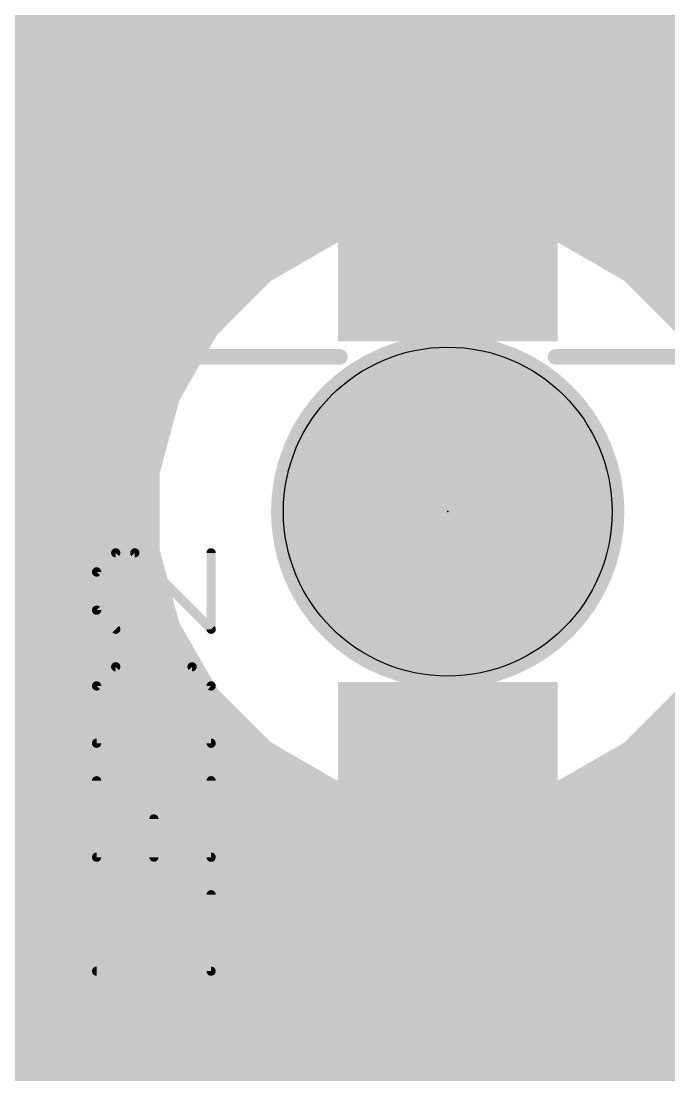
# Model space of a CAD drawing. Extents: x -0.2 to 42.2, y -0.3 to 59.1.
# Drawn here: x 16.82 to 22.14, y 29.67 to 38.32 of the extents above; entities that cross this region are included whole.
import ezdxf

# ---------------------------------------------------------------- set-up
doc = ezdxf.new("R2010")
doc.units = 0
for name, color, linetype in [('1', 22, 'CONTINUOUS'), ('16', 175, 'CONTINUOUS'), ('18', 82, 'CONTINUOUS'), ('20', 7, 'CONTINUOUS'), ('21', 253, 'CONTINUOUS'), ('23', 7, 'CONTINUOUS'), ('25', 253, 'CONTINUOUS'), ('29', 253, 'CONTINUOUS'), ('30', 253, 'CONTINUOUS')]:
    doc.layers.add(name, color=color, linetype=linetype)

# ---------------------------------------------------------------- blocks, each defined once
blk = doc.blocks.new('RECT')
blk.add_solid([(-0.5, -0.5), (0.5, -0.5), (-0.5, 0.5), (0.5, 0.5)])
blk = doc.blocks.new('ROUNDV')
at = {"const_width": 0.5}
blk.add_lwpolyline([(0, -0.25, 1), (0, 0.25, 1), (0, -0.25)], format="xyb", dxfattribs=at)

msp = doc.modelspace()

# ---------------------------------------------------------------- linework, layer by layer
at = {"layer": '1', "const_width": 0.4064}
for points in [[(13.3096, 38.2016), (29.5163, 38.2016)], [(13.6695, 37.7952), (19.3074, 37.7952)], [(19.3435, 37.816), (19.2393, 37.7559)], [(19.4598, 37.8472), (19.3435, 37.816)], [(20.1232, 37.8472), (19.4598, 37.8472)], [(20.1232, 36.8592), (20.1232, 37.8472)], [(20.1232, 37.7952), (20.5168, 37.7952)], [(21.1802, 37.8472), (20.5168, 37.8472)], [(20.5168, 37.8472), (20.5168, 36.8592)], [(21.2965, 37.816), (21.1802, 37.8472)], [(21.4007, 37.7559), (21.2965, 37.816)], [(21.3326, 37.7952), (26.9274, 37.7952)], [(19.2393, 37.7559), (19.1541, 37.6707)], [(21.4859, 37.6707), (21.4007, 37.7559)], [(19.1541, 37.6707), (19.094, 37.5665)], [(21.546, 37.5665), (21.4859, 37.6707)], [(19.094, 37.5665), (19.0628, 37.4502)], [(21.5772, 37.4502), (21.546, 37.5665)], [(19.0628, 37.4502), (19.0628, 36.7868)], [(21.5772, 36.7868), (21.5772, 37.4502)], [(13.9064, 37.3888), (19.0628, 37.3888)], [(20.1232, 37.3888), (20.5168, 37.3888)], [(21.5772, 37.3888), (26.6828, 37.3888)], [(13.9064, 36.9824), (19.0628, 36.9824)], [(20.1232, 36.9824), (20.5168, 36.9824)], [(21.5772, 36.9824), (26.6828, 36.9824)], [(20.5168, 36.8592), (20.1232, 36.8592)], [(19.0628, 36.7868), (19.7116, 36.7868)], [(19.7116, 36.7868), (19.3283, 36.6841)], [(21.3117, 36.6841), (20.9284, 36.7868)], [(20.9284, 36.7868), (21.5772, 36.7868)], [(19.3283, 36.6841), (18.7425, 36.3459)], [(21.8975, 36.3459), (21.3117, 36.6841)], [(13.9064, 36.576), (19.1411, 36.576)], [(21.4989, 36.576), (26.7611, 36.576)], [(18.7425, 36.3459), (18.2641, 35.8675)], [(22.3759, 35.8675), (21.8975, 36.3459)], [(14.4538, 36.1696), (18.5662, 36.1696)], [(22.0738, 36.1696), (26.1862, 36.1696)], [(18.2641, 35.8675), (17.9259, 35.2817)], [(14.8161, 35.7632), (18.2039, 35.7632)], [(15.0507, 35.3568), (17.9693, 35.3568)], [(17.9259, 35.2817), (17.7508, 34.6282)], [(15.1829, 34.9504), (17.8371, 34.9504)], [(17.7508, 34.6282), (17.7508, 33.9518)], [(15.2692, 34.544), (17.7508, 34.544)], [(15.2692, 34.1376), (17.7508, 34.1376)], [(17.7508, 33.9518), (17.9259, 33.2983)], [(15.2101, 33.7312), (17.8099, 33.7312)], [(15.1012, 33.3248), (17.9188, 33.3248)], [(17.9259, 33.2983), (18.2641, 32.7125)], [(14.8748, 32.9184), (18.1452, 32.9184)], [(18.2641, 32.7125), (18.7425, 32.2341)], [(21.8975, 32.2341), (22.3759, 32.7125)], [(14.5554, 32.512), (18.4646, 32.512)], [(22.1754, 32.512), (26.0846, 32.512)], [(18.7425, 32.2341), (19.1136, 32.0199)], [(21.5264, 32.0199), (21.8975, 32.2341)], [(14.0549, 32.1056), (18.9651, 32.1056)], [(21.6749, 32.1056), (26.5851, 32.1056)], [(19.1136, 32.0199), (19.1136, 31.0217)], [(20.32, 31.99), (20.32, 29.21)], [(21.5264, 31.0217), (21.5264, 32.0199)], [(13.9064, 31.6992), (19.1136, 31.6992)], [(21.5264, 31.6992), (26.7336, 31.6992)], [(13.9064, 31.2928), (19.1136, 31.2928)], [(21.5264, 31.2928), (26.7336, 31.2928)], [(19.1136, 31.0217), (19.3517, 30.7836)], [(21.2883, 30.7836), (21.5264, 31.0217)], [(15.9497, 30.8864), (19.2489, 30.8864)], [(21.3911, 30.8864), (26.8689, 30.8864)], [(19.3517, 30.7836), (19.7104, 30.7836)], [(19.7104, 30.7836), (19.7104, 29.0887)], [(20.9296, 29.4625), (20.9296, 30.7836)], [(20.9296, 30.7836), (21.2883, 30.7836)], [(16.3561, 30.48), (19.7104, 30.48)], [(20.9296, 30.48), (27.7129, 30.48)], [(16.6116, 30.0736), (19.7104, 30.0736)], [(20.9296, 30.0736), (28.1193, 30.0736)], [(16.6116, 29.6672), (19.7104, 29.6672)], [(20.9296, 29.6672), (33.6057, 29.6672)]]:
    msp.add_lwpolyline(points, dxfattribs=at)
at = {"layer": '1', "const_width": 0.2032}
for points in [[(19.3172, 37.9142, 1), (19.3698, 37.7179)], [(19.3943, 37.7281, 1), (19.2927, 37.904)], [(19.3074, 37.6936, 1), (19.3074, 37.8968)], [(19.4598, 37.9488, 1), (19.4598, 37.7456)], [(19.4861, 37.7491, 1), (19.4335, 37.9453)], [(20.2248, 37.8472, 1), (20.0216, 37.8472)], [(20.1232, 37.8968, 1), (20.1232, 37.6936)], [(20.1232, 37.7456, 1), (20.1232, 37.9488)], [(20.5168, 37.9488, 1), (20.5168, 37.7456)], [(20.6184, 37.8472, 1), (20.4152, 37.8472)], [(20.5168, 37.6936, 1), (20.5168, 37.8968)], [(21.2065, 37.9453, 1), (21.1539, 37.7491)], [(21.1802, 37.7456, 1), (21.1802, 37.9488)], [(21.3473, 37.904, 1), (21.2457, 37.7281)], [(21.3326, 37.8968, 1), (21.3326, 37.6936)], [(21.2702, 37.7179, 1), (21.3228, 37.9142)], [(19.1885, 37.8438, 1), (19.2901, 37.6679)], [(19.3111, 37.684, 1), (19.1674, 37.8277)], [(21.4726, 37.8277, 1), (21.3289, 37.684)], [(21.3499, 37.6679, 1), (21.4515, 37.8438)], [(19.0823, 37.7426, 1), (19.226, 37.5989)], [(19.2421, 37.6199, 1), (19.0662, 37.7215)], [(21.5738, 37.7215, 1), (21.3979, 37.6199)], [(21.414, 37.5989, 1), (21.5577, 37.7426)], [(19.006, 37.6173, 1), (19.1819, 37.5157)], [(19.1921, 37.5402, 1), (18.9958, 37.5928)], [(21.6442, 37.5928, 1), (21.4479, 37.5402)], [(21.4581, 37.5157, 1), (21.634, 37.6173)], [(19.1644, 37.4502, 1), (18.9612, 37.4502)], [(21.6788, 37.4502, 1), (21.4756, 37.4502)], [(18.9647, 37.4765, 1), (19.1609, 37.4239)], [(19.0628, 37.2872, 1), (19.0628, 37.4904)], [(20.1232, 37.4904, 1), (20.1232, 37.2872)], [(20.5168, 37.2872, 1), (20.5168, 37.4904)], [(21.5772, 37.4904, 1), (21.5772, 37.2872)], [(21.4791, 37.4239, 1), (21.6753, 37.4765)], [(19.0628, 36.8808, 1), (19.0628, 37.084)], [(20.1232, 37.084, 1), (20.1232, 36.8808)], [(20.5168, 36.8808, 1), (20.5168, 37.084)], [(21.5772, 37.084, 1), (21.5772, 36.8808)], [(20.1232, 36.9608, 1), (20.1232, 36.7576)], [(20.5168, 36.7576, 1), (20.5168, 36.9608)], [(19.0628, 36.8884, 1), (19.0628, 36.6852)], [(19.7379, 36.6887, 1), (19.6853, 36.8849)], [(19.7116, 36.6852, 1), (19.7116, 36.8884)], [(20.0216, 36.8592, 1), (20.2248, 36.8592)], [(20.4152, 36.8592, 1), (20.6184, 36.8592)], [(20.9547, 36.8849, 1), (20.9021, 36.6887)], [(20.9284, 36.8884, 1), (20.9284, 36.6852)], [(21.5772, 36.6852, 1), (21.5772, 36.8884)], [(18.9612, 36.7868, 1), (19.1644, 36.7868)], [(19.302, 36.7822, 1), (19.3546, 36.586)], [(19.3791, 36.5961, 1), (19.2775, 36.7721)], [(21.3625, 36.7721, 1), (21.2609, 36.5961)], [(21.2854, 36.586, 1), (21.338, 36.7822)], [(21.4756, 36.7868, 1), (21.6788, 36.7868)], [(19.1411, 36.4744, 1), (19.1411, 36.6776)], [(21.4989, 36.6776, 1), (21.4989, 36.4744)], [(18.6917, 36.4339, 1), (18.7933, 36.2579)], [(18.8143, 36.274, 1), (18.6706, 36.4177)], [(21.9694, 36.4177, 1), (21.8257, 36.274)], [(21.8467, 36.2579, 1), (21.9483, 36.4339)], [(18.5662, 36.068, 1), (18.5662, 36.2712)], [(22.0738, 36.2712, 1), (22.0738, 36.068)], [(18.3521, 35.8167, 1), (18.1761, 35.9183)], [(18.1923, 35.9394, 1), (18.336, 35.7957)], [(18.2039, 35.6616, 1), (18.2039, 35.8648)], [(17.9693, 35.2552, 1), (17.9693, 35.4584)], [(18.024, 35.2554, 1), (17.8277, 35.308)], [(17.8379, 35.3325, 1), (18.0139, 35.2309)], [(17.8371, 34.8488, 1), (17.8371, 35.052)], [(17.8524, 34.6282, 1), (17.6492, 34.6282)], [(17.6527, 34.6545, 1), (17.8489, 34.6019)], [(17.7508, 34.4424, 1), (17.7508, 34.6456)], [(17.7508, 34.036, 1), (17.7508, 34.2392)], [(17.8489, 33.9781, 1), (17.6527, 33.9255)], [(17.6492, 33.9518, 1), (17.8524, 33.9518)], [(17.8099, 33.6296, 1), (17.8099, 33.8328)], [(18.0139, 33.3491, 1), (17.8379, 33.2475)], [(17.9188, 33.2232, 1), (17.9188, 33.4264)], [(17.8277, 33.272, 1), (18.024, 33.3246)], [(18.1452, 32.8168, 1), (18.1452, 33.02)], [(18.336, 32.7843, 1), (18.1923, 32.6406)], [(18.1761, 32.6617, 1), (18.3521, 32.7633)], [(18.4646, 32.4104, 1), (18.4646, 32.6136)], [(22.1754, 32.6136, 1), (22.1754, 32.4104)], [(18.7933, 32.3221, 1), (18.6917, 32.1461)], [(18.6706, 32.1623, 1), (18.8143, 32.306)], [(21.8257, 32.306, 1), (21.9694, 32.1623)], [(21.9483, 32.1461, 1), (21.8467, 32.3221)], [(18.9651, 32.004, 1), (18.9651, 32.2072)], [(21.6749, 32.2072, 1), (21.6749, 32.004)], [(19.2152, 32.0199, 1), (19.012, 32.0199)], [(19.0628, 31.9319, 1), (19.1644, 32.1078)], [(20.4216, 31.99, 1), (20.2184, 31.99)], [(21.628, 32.0199, 1), (21.4248, 32.0199)], [(21.4756, 32.1078, 1), (21.5772, 31.9319)], [(19.1136, 31.5976, 1), (19.1136, 31.8008)], [(21.5264, 31.8008, 1), (21.5264, 31.5976)], [(19.1136, 31.1912, 1), (19.1136, 31.3944)], [(21.5264, 31.3944, 1), (21.5264, 31.1912)], [(19.1854, 31.0935, 1), (19.0418, 30.9498)], [(21.5982, 30.9498, 1), (21.4546, 31.0935)], [(19.012, 31.0217, 1), (19.2152, 31.0217)], [(19.2489, 30.7848, 1), (19.2489, 30.988)], [(21.3911, 30.988, 1), (21.3911, 30.7848)], [(21.4248, 31.0217, 1), (21.628, 31.0217)], [(19.3517, 30.8852, 1), (19.3517, 30.682)], [(19.812, 30.7836, 1), (19.6088, 30.7836)], [(19.7104, 30.682, 1), (19.7104, 30.8852)], [(21.0312, 30.7836, 1), (20.828, 30.7836)], [(20.9296, 30.8852, 1), (20.9296, 30.682)], [(21.2883, 30.682, 1), (21.2883, 30.8852)], [(19.2798, 30.7118, 1), (19.4235, 30.8554)], [(21.2165, 30.8554, 1), (21.3602, 30.7118)], [(19.7104, 30.3784, 1), (19.7104, 30.5816)], [(20.9296, 30.5816, 1), (20.9296, 30.3784)], [(19.7104, 29.972, 1), (19.7104, 30.1752)], [(20.9296, 30.1752, 1), (20.9296, 29.972)], [(19.7104, 29.5656, 1), (19.7104, 29.7688)], [(20.9296, 29.7688, 1), (20.9296, 29.5656)]]:
    msp.add_lwpolyline(points, format="xyb", dxfattribs=at)
at = {"layer": '16', "const_width": 0.4064}
for points in [[(1.4224, 38.2016), (32.1096, 38.2016)], [(1.4224, 37.7952), (32.1096, 37.7952)], [(1.4224, 37.3888), (32.1096, 37.3888)], [(1.4224, 36.9824), (32.3765, 36.9824)], [(19.9818, 36.8592), (19.3283, 36.6841)], [(20.6582, 36.8592), (19.9818, 36.8592)], [(21.3117, 36.6841), (20.6582, 36.8592)], [(19.3283, 36.6841), (18.7425, 36.3459)], [(21.8975, 36.3459), (21.3117, 36.6841)], [(13.8789, 36.576), (19.1411, 36.576)], [(21.4989, 36.576), (26.7611, 36.576)], [(18.7425, 36.3459), (18.2641, 35.8675)], [(22.3759, 35.8675), (21.8975, 36.3459)], [(14.4538, 36.1696), (18.5662, 36.1696)], [(22.0738, 36.1696), (26.1862, 36.1696)], [(18.2641, 35.8675), (17.9259, 35.2817)], [(14.8161, 35.7632), (18.2039, 35.7632)], [(15.0507, 35.3568), (17.9693, 35.3568)], [(17.9259, 35.2817), (17.7508, 34.6282)], [(15.1829, 34.9504), (17.8371, 34.9504)], [(17.7508, 34.6282), (17.7508, 33.9518)], [(15.2692, 34.544), (17.7508, 34.544)], [(15.2692, 34.1376), (17.7508, 34.1376)], [(17.7508, 33.9518), (17.9259, 33.2983)], [(15.2101, 33.7312), (17.8099, 33.7312)], [(15.1012, 33.3248), (17.9188, 33.3248)], [(17.9259, 33.2983), (18.2641, 32.7125)], [(14.8748, 32.9184), (18.1452, 32.9184)], [(18.2641, 32.7125), (18.7425, 32.2341)], [(21.8975, 32.2341), (22.3759, 32.7125)], [(14.5554, 32.512), (18.4646, 32.512)], [(22.1754, 32.512), (26.0846, 32.512)], [(18.7425, 32.2341), (19.3283, 31.8959)], [(21.3117, 31.8959), (21.8975, 32.2341)], [(14.0549, 32.1056), (18.9651, 32.1056)], [(21.6749, 32.1056), (26.5851, 32.1056)], [(19.3283, 31.8959), (19.9818, 31.7208)], [(20.6582, 31.7208), (21.3117, 31.8959)], [(19.9818, 31.7208), (20.6582, 31.7208)], [(1.4224, 31.6992), (40.5776, 31.6992)], [(1.4224, 31.2928), (40.5776, 31.2928)], [(1.4224, 30.8864), (40.5776, 30.8864)], [(1.4224, 30.48), (40.5776, 30.48)], [(1.4224, 30.0736), (40.5776, 30.0736)], [(1.4224, 29.6672), (40.5776, 29.6672)]]:
    msp.add_lwpolyline(points, dxfattribs=at)
at = {"layer": '16', "const_width": 0.2032}
for points in [[(19.9818, 36.9608, 1), (19.9818, 36.7576)], [(20.0081, 36.7611, 1), (19.9555, 36.9573)], [(20.6845, 36.9573, 1), (20.6319, 36.7611)], [(20.6582, 36.7576, 1), (20.6582, 36.9608)], [(19.302, 36.7822, 1), (19.3546, 36.586)], [(19.3791, 36.5961, 1), (19.2775, 36.7721)], [(21.3625, 36.7721, 1), (21.2609, 36.5961)], [(21.2854, 36.586, 1), (21.338, 36.7822)], [(19.1411, 36.4744, 1), (19.1411, 36.6776)], [(21.4989, 36.6776, 1), (21.4989, 36.4744)], [(18.6917, 36.4339, 1), (18.7933, 36.2579)], [(18.8143, 36.274, 1), (18.6706, 36.4177)], [(21.9694, 36.4177, 1), (21.8257, 36.274)], [(21.8467, 36.2579, 1), (21.9483, 36.4339)], [(18.5662, 36.068, 1), (18.5662, 36.2712)], [(22.0738, 36.2712, 1), (22.0738, 36.068)], [(18.3521, 35.8167, 1), (18.1761, 35.9183)], [(18.1923, 35.9394, 1), (18.336, 35.7957)], [(18.2039, 35.6616, 1), (18.2039, 35.8648)], [(17.9693, 35.2552, 1), (17.9693, 35.4584)], [(18.024, 35.2554, 1), (17.8277, 35.308)], [(17.8379, 35.3325, 1), (18.0139, 35.2309)], [(17.8371, 34.8488, 1), (17.8371, 35.052)], [(17.8524, 34.6282, 1), (17.6492, 34.6282)], [(17.6527, 34.6545, 1), (17.8489, 34.6019)], [(17.7508, 34.4424, 1), (17.7508, 34.6456)], [(17.7508, 34.036, 1), (17.7508, 34.2392)], [(17.8489, 33.9781, 1), (17.6527, 33.9255)], [(17.6492, 33.9518, 1), (17.8524, 33.9518)], [(17.8099, 33.6296, 1), (17.8099, 33.8328)], [(18.0139, 33.3491, 1), (17.8379, 33.2475)], [(17.9188, 33.2232, 1), (17.9188, 33.4264)], [(17.8277, 33.272, 1), (18.024, 33.3246)], [(18.1452, 32.8168, 1), (18.1452, 33.02)], [(18.336, 32.7843, 1), (18.1923, 32.6406)], [(18.1761, 32.6617, 1), (18.3521, 32.7633)], [(18.4646, 32.4104, 1), (18.4646, 32.6136)], [(22.1754, 32.6136, 1), (22.1754, 32.4104)], [(18.7933, 32.3221, 1), (18.6917, 32.1461)], [(18.6706, 32.1623, 1), (18.8143, 32.306)], [(21.8257, 32.306, 1), (21.9694, 32.1623)], [(21.9483, 32.1461, 1), (21.8467, 32.3221)], [(18.9651, 32.004, 1), (18.9651, 32.2072)], [(21.6749, 32.2072, 1), (21.6749, 32.004)], [(19.3546, 31.994, 1), (19.302, 31.7977)], [(21.338, 31.7977, 1), (21.2854, 31.994)], [(19.2775, 31.8079, 1), (19.3791, 31.9839)], [(21.2609, 31.9839, 1), (21.3625, 31.8079)], [(19.9818, 31.8224, 1), (19.9818, 31.6192)], [(19.9555, 31.6227, 1), (20.0081, 31.8189)], [(20.6319, 31.8189, 1), (20.6845, 31.6227)], [(20.6582, 31.6192, 1), (20.6582, 31.8224)]]:
    msp.add_lwpolyline(points, format="xyb", dxfattribs=at)
at = {"layer": '20'}
msp.add_circle((20.32, 34.29), 1.35, dxfattribs=at)
at = {"layer": '21', "const_width": 0.0635}
for points in [[(18.165, 35.5918, 1), (18.165, 35.5282)], [(19.435, 35.5282, 1), (19.435, 35.5918)], [(21.205, 35.5918, 1), (21.205, 35.5282)]]:
    msp.add_lwpolyline(points, format="xyb", dxfattribs=at)
at = {"layer": '21', "const_width": 0.127}
for points in [[(19.435, 35.56), (18.165, 35.56)], [(21.205, 35.56), (22.475, 35.56)]]:
    msp.add_lwpolyline(points, dxfattribs=at)
at = {"layer": '23'}
msp.add_point((20.32, 34.29), dxfattribs=at)
at = {"layer": '25', "const_width": 0.0762}
for points in [[(17.5931, 33.9517), (17.4363, 33.795)], [(17.7498, 33.9517), (17.5931, 33.9517)], [(18.3769, 33.3247), (17.7498, 33.9517)], [(18.3769, 33.9517), (18.3769, 33.3247)], [(17.4363, 33.795), (17.4363, 33.4814)], [(17.4363, 33.4814), (17.5931, 33.3247)], [(17.5931, 33.0162), (17.4363, 32.8594)], [(18.2201, 33.0162), (17.5931, 33.0162)], [(18.3769, 32.8594), (18.2201, 33.0162)], [(17.4363, 32.8594), (17.4363, 32.3891)], [(18.3769, 32.3891), (18.3769, 32.8594)], [(17.4363, 32.3891), (18.3769, 32.3891)], [(17.4363, 32.0807), (17.4363, 31.4536)], [(18.3769, 31.4536), (18.3769, 32.0807)], [(17.9066, 31.4536), (17.9066, 31.7672)], [(17.4363, 31.4536), (18.3769, 31.4536)], [(18.3769, 30.5181), (18.3769, 31.1452)], [(17.4363, 30.5181), (18.3769, 30.5181)]]:
    msp.add_lwpolyline(points, dxfattribs=at)
at = {"layer": '25', "const_width": 0.0381}
for points in [[(17.5931, 33.9708, 1), (17.5931, 33.9327)], [(17.6065, 33.9383, 1), (17.5796, 33.9652)], [(17.7633, 33.9652, 1), (17.7364, 33.9383)], [(17.7498, 33.9327, 1), (17.7498, 33.9708)], [(18.3959, 33.9517, 1), (18.3578, 33.9517)], [(17.4553, 33.795, 1), (17.4172, 33.795)], [(17.4228, 33.8084, 1), (17.4498, 33.7815)], [(17.4498, 33.4949, 1), (17.4228, 33.468)], [(17.4172, 33.4814, 1), (17.4553, 33.4814)], [(17.5796, 33.3112, 1), (17.6065, 33.3381)], [(18.3578, 33.3247, 1), (18.3959, 33.3247)], [(18.3634, 33.3112, 1), (18.3904, 33.3381)], [(17.5931, 33.0353, 1), (17.5931, 32.9972)], [(17.6065, 33.0027, 1), (17.5796, 33.0297)], [(18.2336, 33.0297, 1), (18.2067, 33.0027)], [(18.2201, 32.9972, 1), (18.2201, 33.0353)], [(17.4553, 32.8594, 1), (17.4172, 32.8594)], [(17.4228, 32.8729, 1), (17.4498, 32.846)], [(18.3959, 32.8594, 1), (18.3578, 32.8594)], [(18.3634, 32.846, 1), (18.3904, 32.8729)], [(17.4363, 32.4082, 1), (17.4363, 32.3701)], [(17.4172, 32.3891, 1), (17.4553, 32.3891)], [(18.3578, 32.3891, 1), (18.3959, 32.3891)], [(18.3769, 32.3701, 1), (18.3769, 32.4082)], [(17.4553, 32.0807, 1), (17.4172, 32.0807)], [(18.3959, 32.0807, 1), (18.3578, 32.0807)], [(17.9257, 31.7672, 1), (17.8876, 31.7672)], [(17.4363, 31.4727, 1), (17.4363, 31.4346)], [(18.3769, 31.4346, 1), (18.3769, 31.4727)], [(17.4172, 31.4536, 1), (17.4553, 31.4536)], [(17.8876, 31.4536, 1), (17.9257, 31.4536)], [(18.3578, 31.4536, 1), (18.3959, 31.4536)], [(18.3959, 31.1452, 1), (18.3578, 31.1452)], [(17.4363, 30.5372, 1), (17.4363, 30.4991)], [(18.3578, 30.5181, 1), (18.3959, 30.5181)], [(18.3769, 30.4991, 1), (18.3769, 30.5372)]]:
    msp.add_lwpolyline(points, format="xyb", dxfattribs=at)
at = {"layer": '29', "const_width": 1.4516}
msp.add_lwpolyline([(20.32, 33.5642, 1), (20.32, 35.0158, 1), (20.32, 33.5642)], format="xyb", dxfattribs=at)
at = {"layer": '30'}
for points, const_width in [([(20.32, 33.5642, 1), (20.32, 35.0158, 1), (20.32, 33.5642)], 1.4516), ([(18.6554, 31.4589, 1), (18.6554, 31.3827)], 0.0762), ([(18.6935, 31.4208, 1), (18.6173, 31.4208)], 0.0762), ([(18.8418, 31.3827, 1), (18.8418, 31.4589)], 0.0762), ([(19.4519, 31.4589, 1), (19.4519, 31.3827)], 0.0762), ([(19.4789, 31.3938, 1), (19.425, 31.4477)], 0.0762), ([(20.0493, 31.4208, 1), (19.9731, 31.4208)], 0.0762), ([(20.0112, 31.3827, 1), (20.0112, 31.4589)], 0.0762), ([(19.3036, 31.2343, 1), (19.2274, 31.2343)], 0.0762), ([(19.2386, 31.2613, 1), (19.2924, 31.2074)], 0.0762), ([(17.3546, 31.0479, 1), (17.2784, 31.0479)], 0.0762), ([(18.1003, 31.0479, 1), (18.0241, 31.0479)], 0.0762), ([(20.6213, 31.086, 1), (20.6213, 31.0098)], 0.0762), ([(20.6483, 31.021, 1), (20.5944, 31.0748)], 0.0762), ([(21.0211, 31.0748, 1), (20.9672, 31.021)], 0.0762), ([(20.9942, 31.0098, 1), (20.9942, 31.086)], 0.0762), ([(21.8177, 31.0748, 1), (21.7638, 31.021)], 0.0762), ([(21.8177, 31.021, 1), (21.7638, 31.0748)], 0.0762), ([(22.1636, 31.086, 1), (22.1636, 31.0098)], 0.0762), ([(22.1905, 31.021, 1), (22.1366, 31.0748)], 0.0762), ([(16.9309, 30.8615, 1), (16.8547, 30.8615)], 0.0762), ([(16.8659, 30.8345, 1), (16.9198, 30.8884)], 0.0762), ([(19.2924, 30.8884, 1), (19.2386, 30.8345)], 0.0762), ([(19.2274, 30.8615, 1), (19.3036, 30.8615)], 0.0762), ([(20.473, 30.8615, 1), (20.3968, 30.8615)], 0.0762), ([(20.408, 30.8884, 1), (20.4618, 30.8345)], 0.0762), ([(21.2187, 30.8615, 1), (21.1425, 30.8615)], 0.0762), ([(21.1537, 30.8345, 1), (21.2076, 30.8884)], 0.0762), ([(21.6424, 30.8615, 1), (21.5662, 30.8615)], 0.0762), ([(21.5774, 30.8884, 1), (21.6312, 30.8345)], 0.0762), ([(21.9502, 30.8884, 1), (22.0041, 30.8345)], 0.0762), ([(22.0153, 30.8615, 1), (21.9391, 30.8615)], 0.0762), ([(21.9502, 30.8345, 1), (22.0041, 30.8884)], 0.0762), ([(19.4519, 30.7132, 1), (19.4519, 30.637)], 0.0762), ([(19.425, 30.6481, 1), (19.4789, 30.702)], 0.0762), ([(20.0112, 30.637, 1), (20.0112, 30.7132)], 0.0762), ([(20.4349, 30.7132, 1), (20.4349, 30.637)], 0.0762), ([(20.3968, 30.6751, 1), (20.473, 30.6751)], 0.0762), ([(21.1806, 30.637, 1), (21.1806, 30.7132)], 0.0762), ([(16.9198, 30.4617, 1), (16.8659, 30.5156)], 0.0762), ([(18.0892, 30.4617, 1), (18.0353, 30.5156)], 0.0762), ([(21.2076, 30.4617, 1), (21.1537, 30.5156)], 0.0762), ([(16.8547, 30.4886, 1), (16.9309, 30.4886)], 0.0762), ([(18.0241, 30.4886, 1), (18.1003, 30.4886)], 0.0762), ([(21.1425, 30.4886, 1), (21.2187, 30.4886)], 0.0762), ([(17.3165, 30.3403, 1), (17.3165, 30.2641)], 0.0762), ([(17.8489, 30.3291, 1), (17.9027, 30.2753)], 0.0762), ([(17.8758, 30.2641, 1), (17.8758, 30.3403)], 0.0762), ([(18.469, 30.3403, 1), (18.469, 30.2641)], 0.0762), ([(18.8418, 30.2641, 1), (18.8418, 30.3403)], 0.0762), ([(20.6213, 30.3403, 1), (20.6213, 30.2641)], 0.0762), ([(20.9672, 30.3291, 1), (21.0211, 30.2753)], 0.0762), ([(20.9942, 30.2641, 1), (20.9942, 30.3403)], 0.0762), ([(17.2784, 30.3022, 1), (17.3546, 30.3022)], 0.0762), ([(18.6173, 30.3022, 1), (18.6935, 30.3022)], 0.0762), ([(19.9731, 30.3022, 1), (20.0493, 30.3022)], 0.0762), ([(21.5662, 30.3022, 1), (21.6424, 30.3022)], 0.0762), ([(21.9391, 30.3022, 1), (22.0153, 30.3022)], 0.0762)]:
    msp.add_lwpolyline(points, format="xyb", dxfattribs=dict(at, const_width=const_width))
at = {"layer": '30', "const_width": 0.1524}
for points in [[(18.8418, 31.4208), (18.6554, 31.4208)], [(18.6554, 31.4208), (18.6554, 30.3022)], [(19.4519, 31.4208), (19.2655, 31.2343)], [(20.0112, 31.4208), (19.4519, 31.4208)], [(20.0112, 30.3022), (20.0112, 31.4208)], [(19.2655, 31.2343), (19.2655, 30.8615)], [(16.7064, 31.0479), (16.8928, 30.8615)], [(17.3165, 30.3022), (17.3165, 31.0479)], [(18.0622, 31.0479), (18.0622, 30.4886)], [(20.6213, 31.0479), (20.4349, 30.8615)], [(20.9942, 31.0479), (20.6213, 31.0479)], [(21.1806, 30.8615), (20.9942, 31.0479)], [(21.7907, 31.0479), (21.6043, 30.8615)], [(21.9772, 30.8615), (21.7907, 31.0479)], [(22.1636, 31.0479), (21.9772, 30.8615)], [(22.35, 31.0479), (22.1636, 31.0479)], [(16.8928, 30.8615), (16.8928, 30.4886)], [(19.2655, 30.8615), (19.4519, 30.6751)], [(20.4349, 30.8615), (20.4349, 30.6751)], [(21.1806, 30.4886), (21.1806, 30.8615)], [(21.6043, 30.8615), (21.6043, 30.3022)], [(21.9772, 30.8615), (21.9772, 30.3022)], [(19.4519, 30.6751), (20.0112, 30.6751)], [(20.4349, 30.6751), (21.1806, 30.6751)], [(16.8928, 30.4886), (16.7064, 30.3022)], [(18.0622, 30.4886), (17.8758, 30.3022)], [(20.9942, 30.3022), (21.1806, 30.4886)], [(17.8758, 30.3022), (17.3165, 30.3022)], [(18.8418, 30.3022), (18.469, 30.3022)], [(20.6213, 30.3022), (20.9942, 30.3022)]]:
    msp.add_lwpolyline(points, dxfattribs=at)

# ---------------------------------------------------------------- block references
at = {"layer": '1', "xscale": 1.6, "yscale": 1.6}
for p, rotation in [((20.32, 36.59), 270), ((20.32, 31.99), 90)]:
    msp.add_blockref('RECT', p, dxfattribs=dict(at, rotation=rotation))
at = {"layer": '18', "xscale": 1.0064, "yscale": 1.0064}
msp.add_blockref('ROUNDV', (16.51, 36.83), dxfattribs=at)
msp.add_blockref('ROUNDV', (16.51, 36.83), dxfattribs=at)
at = {"layer": '29', "xscale": 1.8032, "yscale": 1.8032}
for p, rotation in [((20.32, 36.59), 270), ((20.32, 31.99), 90)]:
    msp.add_blockref('RECT', p, dxfattribs=dict(at, rotation=rotation))
at = {"layer": '29', "xscale": 1.2096, "yscale": 1.2096}
msp.add_blockref('ROUNDV', (16.51, 36.83), dxfattribs=at)
at = {"layer": '30', "xscale": 1.2096, "yscale": 1.2096}
msp.add_blockref('ROUNDV', (16.51, 36.83), dxfattribs=at)

doc.saveas('drawing.dxf')
